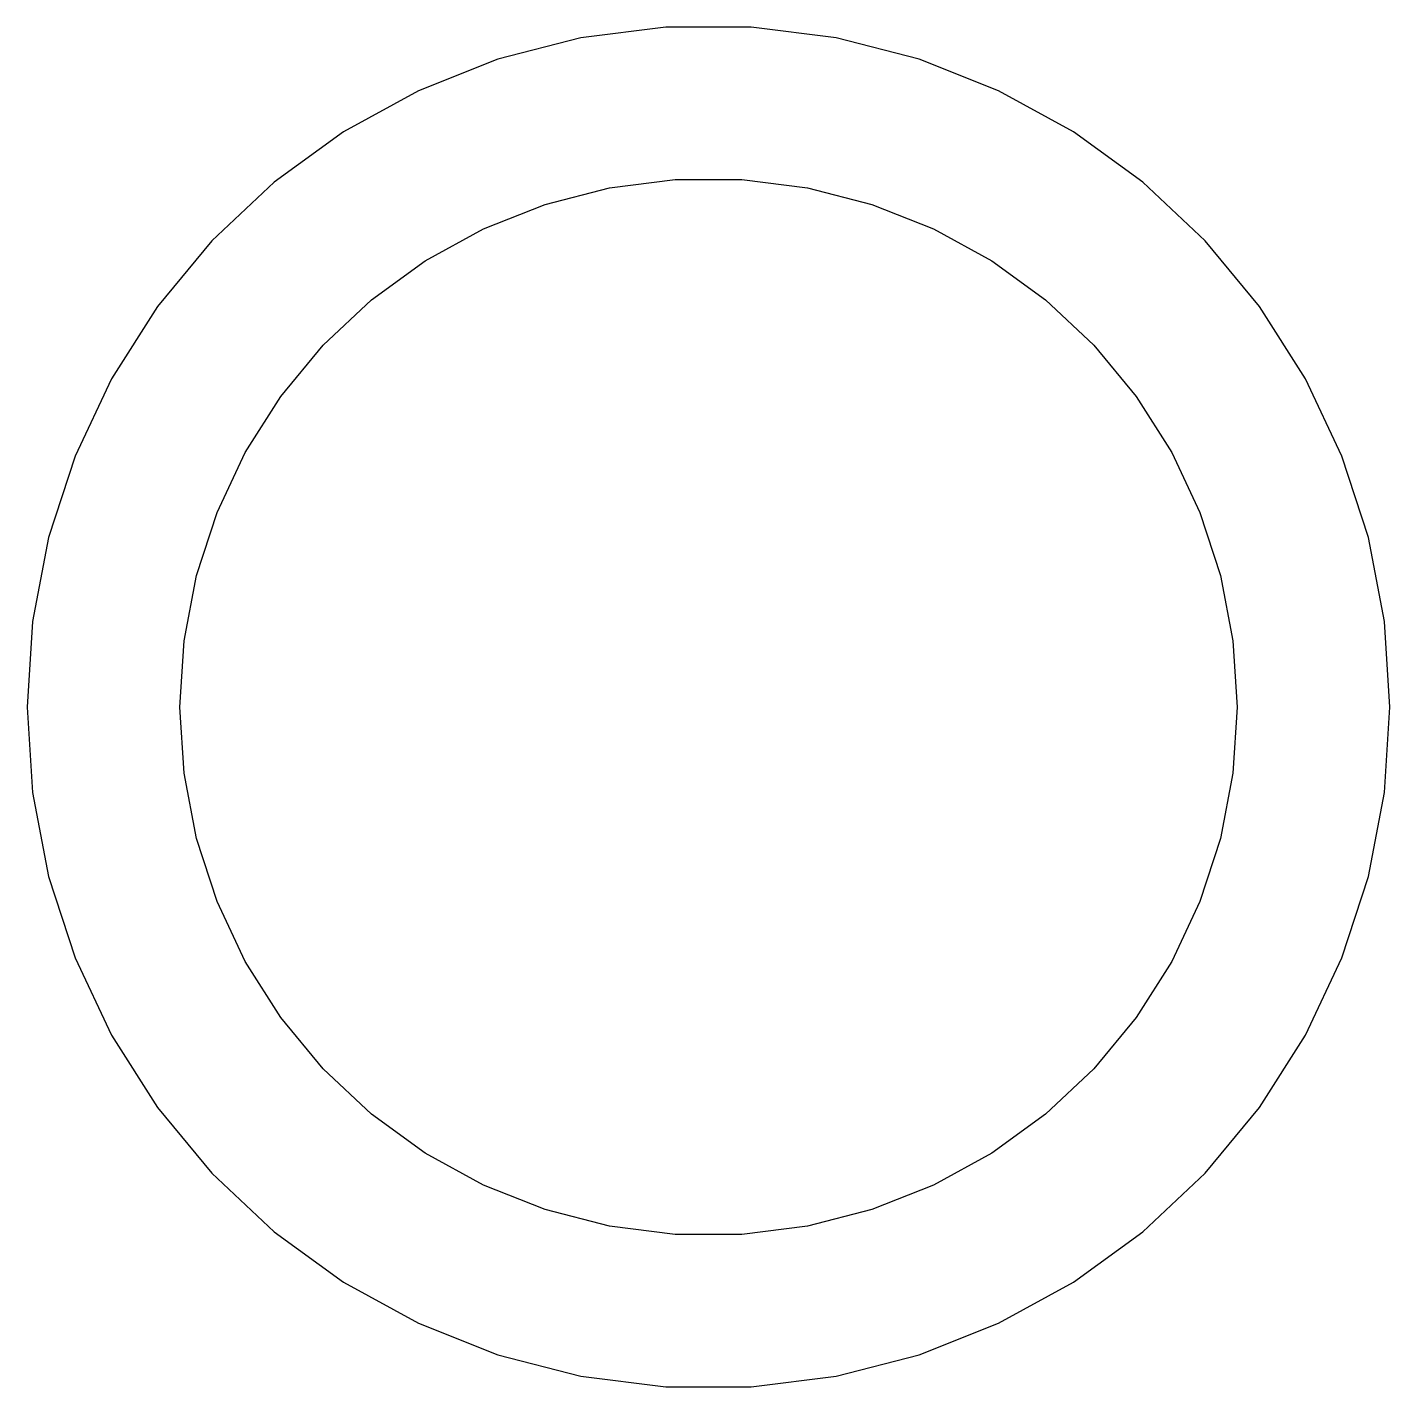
# Model space of a CAD drawing. Header units: metres. Extents: x -29 to 29, y -28.9 to 28.9.
import ezdxf

# ---------------------------------------------------------------- set-up
doc = ezdxf.new("R2010")
doc.units = ezdxf.units.M

msp = doc.modelspace()

# ---------------------------------------------------------------- linework, layer by layer
for p, q in [((-5.43405, 28.4863), (-8.96149, 27.5806)), ((-1.82092, 28.9428), (-5.43405, 28.4863)), ((1.82092, 28.9428), (-1.82092, 28.9428)), ((5.43405, 28.4863), (1.82092, 28.9428)), ((8.96149, 27.5806), (5.43405, 28.4863)), ((-8.96149, 27.5806), (-12.3476, 26.24)), ((12.3476, 26.24), (8.96149, 27.5806)), ((-12.3476, 26.24), (-15.539, 24.4855)), ((15.539, 24.4855), (12.3476, 26.24)), ((-15.539, 24.4855), (-18.4853, 22.3449)), ((18.4853, 22.3449), (15.539, 24.4855)), ((-18.4853, 22.3449), (-21.1401, 19.8519)), ((-6.95288, 21.3988), (-4.21606, 22.1015)), ((-4.21606, 22.1015), (-1.41278, 22.4556)), ((-1.41278, 22.4556), (1.41278, 22.4556)), ((1.41278, 22.4556), (4.21606, 22.1015)), ((4.21606, 22.1015), (6.95288, 21.3988)), ((21.1401, 19.8519), (18.4853, 22.3449)), ((-9.58003, 20.3586), (-6.95288, 21.3988)), ((6.95288, 21.3988), (9.58003, 20.3586)), ((-12.0561, 18.9974), (-9.58003, 20.3586)), ((9.58003, 20.3586), (12.0561, 18.9974)), ((-21.1401, 19.8519), (-23.4615, 17.0458)), ((23.4615, 17.0458), (21.1401, 19.8519)), ((-14.342, 17.3365), (-12.0561, 18.9974)), ((12.0561, 18.9974), (14.342, 17.3365)), ((-23.4615, 17.0458), (-25.4129, 13.9709)), ((-16.4018, 15.4023), (-14.342, 17.3365)), ((14.342, 17.3365), (16.4018, 15.4023)), ((25.4129, 13.9709), (23.4615, 17.0458)), ((-18.2029, 13.2252), (-16.4018, 15.4023)), ((16.4018, 15.4023), (18.2029, 13.2252)), ((-25.4129, 13.9709), (-26.9635, 10.6756)), ((26.9635, 10.6756), (25.4129, 13.9709)), ((-19.7169, 10.8394), (-18.2029, 13.2252)), ((18.2029, 13.2252), (19.7169, 10.8394)), ((-26.9635, 10.6756), (-28.0889, 7.21201)), ((-20.92, 8.28279), (-19.7169, 10.8394)), ((19.7169, 10.8394), (20.92, 8.28279)), ((28.0889, 7.21201), (26.9635, 10.6756)), ((-21.7931, 5.59552), (-20.92, 8.28279)), ((20.92, 8.28279), (21.7931, 5.59552)), ((-28.0889, 7.21201), (-28.7713, 3.63466)), ((28.7713, 3.63466), (28.0889, 7.21201)), ((-22.3226, 2.81999), (-21.7931, 5.59552)), ((21.7931, 5.59552), (22.3226, 2.81999)), ((-28.7713, 3.63466), (-29, 0)), ((29, 0), (28.7713, 3.63466)), ((-22.5, 0), (-22.3226, 2.81999)), ((22.3226, 2.81999), (22.5, 0)), ((-29, 0), (-28.7713, -3.63466)), ((-22.3226, -2.81999), (-22.5, 0)), ((22.5, 0), (22.3226, -2.81999)), ((28.7713, -3.63466), (29, 0)), ((-21.7931, -5.59552), (-22.3226, -2.81999)), ((22.3226, -2.81999), (21.7931, -5.59552)), ((-28.7713, -3.63466), (-28.0889, -7.21201)), ((28.0889, -7.21201), (28.7713, -3.63466)), ((-20.92, -8.28279), (-21.7931, -5.59552)), ((21.7931, -5.59552), (20.92, -8.28279)), ((-28.0889, -7.21201), (-26.9635, -10.6756)), ((26.9635, -10.6756), (28.0889, -7.21201)), ((-19.7169, -10.8394), (-20.92, -8.28279)), ((20.92, -8.28279), (19.7169, -10.8394)), ((-26.9635, -10.6756), (-25.4129, -13.9709)), ((-18.2029, -13.2252), (-19.7169, -10.8394)), ((19.7169, -10.8394), (18.2029, -13.2252)), ((25.4129, -13.9709), (26.9635, -10.6756)), ((-16.4018, -15.4023), (-18.2029, -13.2252)), ((18.2029, -13.2252), (16.4018, -15.4023)), ((-25.4129, -13.9709), (-23.4615, -17.0458)), ((23.4615, -17.0458), (25.4129, -13.9709)), ((-14.342, -17.3365), (-16.4018, -15.4023)), ((16.4018, -15.4023), (14.342, -17.3365)), ((-23.4615, -17.0458), (-21.1401, -19.8519)), ((-12.0561, -18.9974), (-14.342, -17.3365)), ((14.342, -17.3365), (12.0561, -18.9974)), ((21.1401, -19.8519), (23.4615, -17.0458)), ((-9.58003, -20.3586), (-12.0561, -18.9974)), ((12.0561, -18.9974), (9.58003, -20.3586)), ((-21.1401, -19.8519), (-18.4853, -22.3449)), ((18.4853, -22.3449), (21.1401, -19.8519)), ((-6.95288, -21.3988), (-9.58003, -20.3586)), ((9.58003, -20.3586), (6.95288, -21.3988)), ((-4.21606, -22.1015), (-6.95288, -21.3988)), ((6.95288, -21.3988), (4.21606, -22.1015)), ((-18.4853, -22.3449), (-15.539, -24.4855)), ((-1.41278, -22.4556), (-4.21606, -22.1015)), ((1.41278, -22.4556), (-1.41278, -22.4556)), ((4.21606, -22.1015), (1.41278, -22.4556)), ((15.539, -24.4855), (18.4853, -22.3449)), ((-15.539, -24.4855), (-12.3476, -26.24)), ((12.3476, -26.24), (15.539, -24.4855)), ((-12.3476, -26.24), (-8.96149, -27.5806)), ((8.96149, -27.5806), (12.3476, -26.24)), ((-8.96149, -27.5806), (-5.43405, -28.4863)), ((5.43405, -28.4863), (8.96149, -27.5806)), ((-5.43405, -28.4863), (-1.82092, -28.9428)), ((-1.82092, -28.9428), (1.82092, -28.9428)), ((1.82092, -28.9428), (5.43405, -28.4863))]:
    msp.add_line(p, q)

doc.saveas('drawing.dxf')
